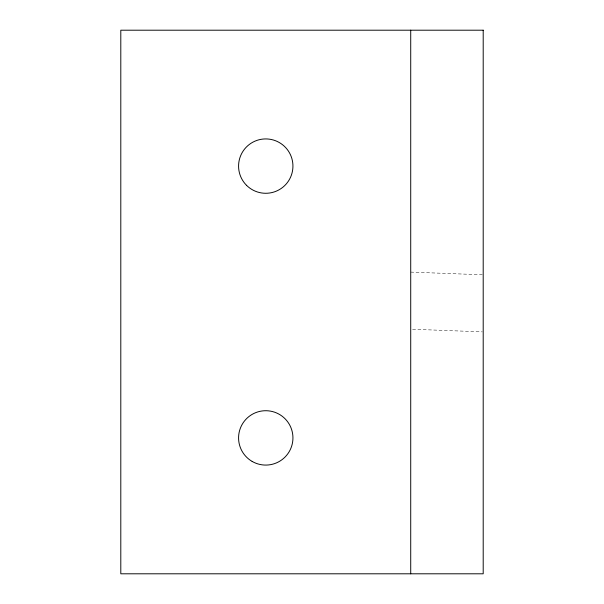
<?xml version="1.0" encoding="UTF-8"?>
<svg xmlns="http://www.w3.org/2000/svg" width="604" height="604" viewBox="0 0 604 604"><rect width="100%" height="100%" fill="white"/><g stroke="black" fill="none" stroke-linecap="round" stroke-linejoin="round"><path stroke-width="0.45" stroke-dasharray="3.02 2.27" d="M410.72 272.102L482.256 274.782M412.6 329.248L482.256 331.86"/><path stroke-width="0.91" d="M410.72 30.2L410.72 573.8M483.2 30.2L120.8 30.2L120.8 573.8L483.2 573.8L483.2 30.2M252.17 461.441A27.18 27.18 0 0 0 292.94 437.9A27.18 27.18 0 0 0 252.17 414.359A27.18 27.18 0 0 0 252.17 461.441M246.538 185.322A27.18 27.18 0 0 0 292.011 173.137A27.18 27.18 0 0 0 258.723 139.849A27.18 27.18 0 0 0 246.538 185.322"/></g></svg>
